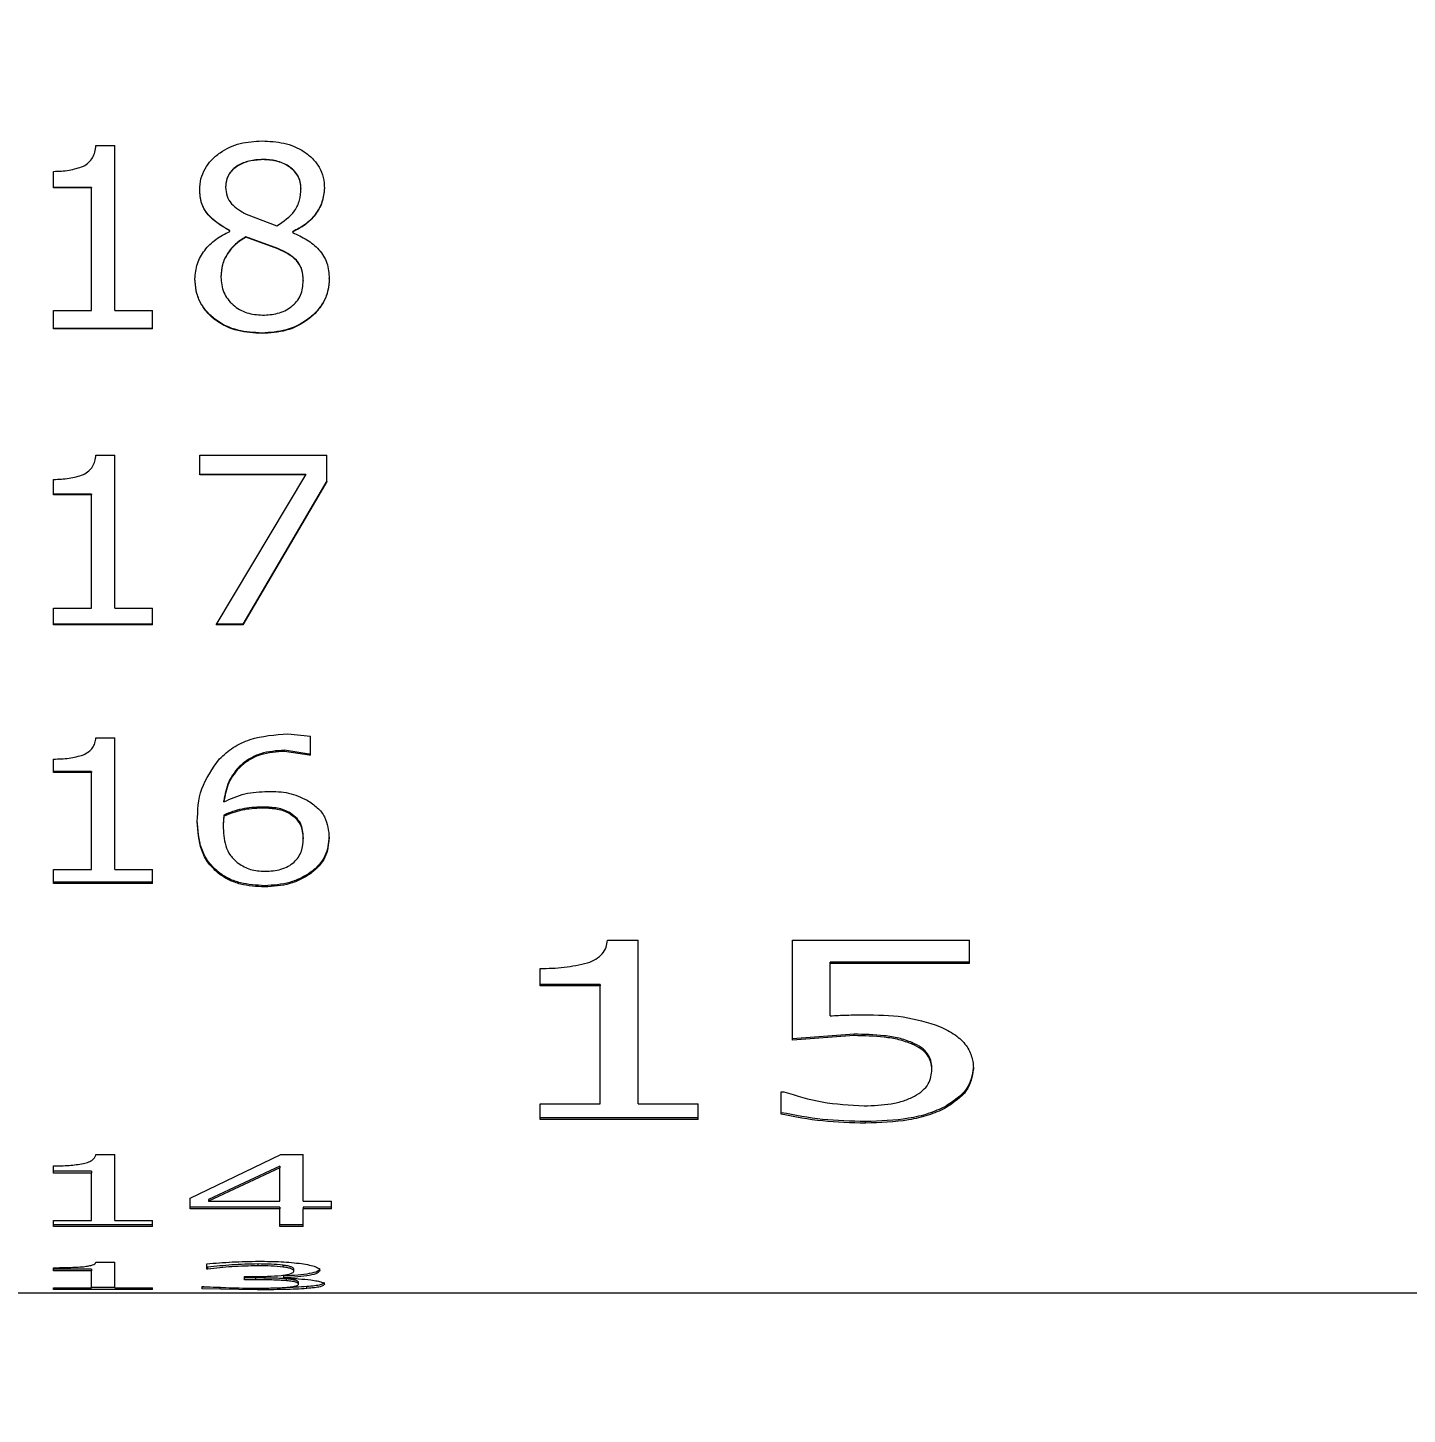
# Model space of a CAD drawing. Header units: millimetres. Extents: x 2 to 278, y 1 to 215.
# Drawn here: x 124.278 to 128.986, y 60.55 to 65.283 of the extents above; entities that cross this region are included whole.
import ezdxf

# ---------------------------------------------------------------- set-up
doc = ezdxf.new("R2010")
doc.units = ezdxf.units.MM
doc.styles.add('SLDTEXTSTYLE0', font='TXT', dxfattribs={"width": 0.75})
doc.dimstyles.new('SLDDIMSTYLE2', dxfattribs={"dimtxt": 2.116667, "dimasz": 3.175, "dimexe": 0, "dimexo": 0.0625, "dimgap": 0.529167, "dimtad": 0, "dimtih": 1, "dimtoh": 1, "dimdec": 1, "dimlfac": 2, "dimrnd": 1e-09, "dimzin": 12, "dimdsep": 46, "dimtxsty": 'SLDTEXTSTYLE0', "dimsah": 1, "dimcen": 0.09, "dimadec": 0, "dimazin": 3, "dimtfac": 1, "dimtdec": 1, "dimtofl": 0, "dimtmove": 0, "dimatfit": 3, "dimfxl": 1, "dimfrac": 2, "dimtolj": 1, "dimtzin": 12, "dimarcsym": 0})

# ---------------------------------------------------------------- blocks, each defined once
blk = doc.blocks.new('_D_17')
at = {"color": 7, "linetype": 'Continuous', "lineweight": 0}
for p, q in [((146.4712, 64.0128), (146.4712, 35.1196)), ((58.114, 59.5678), (58.114, 35.1196)), ((98.414, 38.8496), (97.7702, 38.8496)), ((97.7702, 38.8496), (97.7702, 35.4865)), ((106.1712, 38.8496), (106.815, 38.8496)), ((106.815, 38.8496), (106.815, 35.4865)), ((58.114, 36.8976), (95.2331, 36.8976)), ((146.4712, 36.8976), (109.352, 36.8976)), ((97.7702, 35.4865), (98.414, 35.4865)), ((106.815, 35.4865), (106.1712, 35.4865))]:
    blk.add_line(p, q, dxfattribs=at)
at = {"color": 7, "linetype": 'Continuous', "lineweight": 18}
for points in [[(58.114, 36.8976), (61.289, 36.3896), (61.289, 37.4056)], [(146.4712, 36.8976), (143.2962, 37.4056), (143.2962, 36.3896)]]:
    blk.add_solid(points, dxfattribs=at)
at = {"color": 7, "linetype": 'Continuous', "lineweight": 18, "char_height": 2.11667, "attachment_point": 1, "style": 'SLDTEXTSTYLE0'}
for s, insert in [('176.7mm', (96.1288, 42.0074)), ('6.96in', (98.414, 38.215)), ('NOMINAL', (95.6623, 34.4227))]:
    blk.add_mtext(s, dxfattribs=dict(at, insert=insert))

msp = doc.modelspace()

# ---------------------------------------------------------------- linework, layer by layer
at = {"color": 7, "linetype": 'Continuous', "lineweight": 18}
for p, q in [((124.5108, 64.8806), (124.5757, 64.8806)), ((124.5757, 64.3175), (124.5757, 64.8806)), ((124.3667, 64.7368), (124.3667, 64.7926)), ((125.0807, 64.8332), (125.0807, 64.8326)), ((124.9535, 64.7394), (124.9535, 64.7386)), ((124.4954, 64.7376), (124.3667, 64.7376)), ((124.4954, 64.7368), (124.3667, 64.7368)), ((124.4954, 64.7376), (124.4954, 64.7368)), ((124.4954, 64.3175), (124.4954, 64.7368)), ((124.8651, 64.7297), (124.8651, 64.7305)), ((125.2107, 64.7343), (125.2107, 64.7335)), ((125.2911, 64.7351), (125.2911, 64.736)), ((125.0241, 64.6466), (125.1288, 64.6066)), ((124.9675, 64.5897), (124.9675, 64.5908)), ((124.9675, 64.5873), (124.9675, 64.5897)), ((125.1321, 64.5292), (125.0223, 64.5687)), ((125.0223, 64.5687), (125.0223, 64.5677)), ((125.1321, 64.5281), (125.0223, 64.5677)), ((125.1825, 64.5863), (125.1825, 64.5873)), ((125.1825, 64.5838), (125.1825, 64.5863)), ((125.1321, 64.5292), (125.1321, 64.5281)), ((124.849, 64.4253), (124.849, 64.4266)), ((124.9374, 64.4331), (124.9374, 64.4318)), ((125.2188, 64.4205), (125.2188, 64.4193)), ((125.3072, 64.427), (125.3072, 64.4283)), ((124.3667, 64.3175), (124.4954, 64.3175)), ((124.3667, 64.2549), (124.3667, 64.3175)), ((124.5757, 64.3175), (124.7043, 64.3175)), ((124.7043, 64.2549), (124.7043, 64.3175)), ((124.7043, 64.2565), (124.3667, 64.2565)), ((124.7043, 64.2549), (124.3667, 64.2549)), ((125.0781, 64.2393), (125.0781, 64.2409)), ((124.5108, 63.8242), (124.5757, 63.8242)), ((124.5757, 63.3013), (124.5757, 63.8242)), ((124.8651, 63.8242), (125.2992, 63.8242)), ((124.8651, 63.7563), (124.8651, 63.8242)), ((125.2992, 63.7338), (125.2992, 63.8242)), ((125.2277, 63.7585), (124.8651, 63.7585)), ((125.2277, 63.7563), (124.8651, 63.7563)), ((124.9214, 63.2444), (125.2277, 63.7563)), ((125.2277, 63.7585), (125.2277, 63.7563)), ((124.3667, 63.6888), (124.3667, 63.7413)), ((125.2992, 63.736), (125.0128, 63.2474)), ((125.2992, 63.7338), (125.0128, 63.2444)), ((124.4954, 63.6912), (124.3667, 63.6912)), ((124.4954, 63.6888), (124.3667, 63.6888)), ((124.4954, 63.6912), (124.4954, 63.6888)), ((124.4954, 63.3013), (124.4954, 63.6888)), ((124.3667, 63.3013), (124.4954, 63.3013)), ((124.3667, 63.2444), (124.3667, 63.3013)), ((124.5757, 63.3013), (124.7043, 63.3013)), ((124.7043, 63.2444), (124.7043, 63.3013)), ((124.7043, 63.2474), (124.3667, 63.2474)), ((124.7043, 63.2444), (124.3667, 63.2444)), ((125.0128, 63.2474), (124.9214, 63.2474)), ((125.0128, 63.2444), (124.9214, 63.2444)), ((125.0128, 63.2474), (125.0128, 63.2444)), ((124.5108, 62.8594), (124.5757, 62.8594)), ((124.5757, 62.4096), (124.5757, 62.8594)), ((125.1665, 62.8727), (125.2429, 62.8648)), ((125.2429, 62.7999), (125.2429, 62.8648)), ((125.2387, 62.8035), (125.1546, 62.8167)), ((125.1546, 62.813), (125.1546, 62.8167)), ((125.2387, 62.7999), (125.1546, 62.813)), ((125.2429, 62.8035), (125.2387, 62.8035)), ((125.2387, 62.7999), (125.2387, 62.8035)), ((125.2429, 62.7999), (125.2387, 62.7999)), ((124.3667, 62.741), (124.3667, 62.7867)), ((124.4954, 62.7448), (124.3667, 62.7448)), ((124.4954, 62.741), (124.3667, 62.741)), ((124.4954, 62.7448), (124.4954, 62.741)), ((124.4954, 62.4096), (124.4954, 62.741)), ((124.9476, 62.6407), (124.9476, 62.6446)), ((125.0769, 62.6231), (125.0769, 62.6192)), ((124.8571, 62.5735), (124.8571, 62.5775)), ((124.9471, 62.5956), (124.9455, 62.5641)), ((124.9471, 62.5916), (124.9455, 62.5601)), ((124.9455, 62.5641), (124.9455, 62.5601)), ((124.9471, 62.5956), (124.9471, 62.5916)), ((125.169, 62.6056), (125.169, 62.6016)), ((125.2188, 62.5191), (125.2188, 62.515)), ((125.3072, 62.5175), (125.3072, 62.5216)), ((124.3667, 62.4096), (124.4954, 62.4096)), ((124.3667, 62.3619), (124.3667, 62.4096)), ((124.5757, 62.4096), (124.7043, 62.4096)), ((124.7043, 62.3619), (124.7043, 62.4096)), ((124.9336, 62.393), (124.9336, 62.3973)), ((124.7043, 62.3662), (124.3667, 62.3662)), ((124.7043, 62.3619), (124.3667, 62.3619)), ((125.0868, 62.3501), (125.0868, 62.3544)), ((126.2571, 62.1683), (126.361, 62.1683)), ((126.361, 61.6099), (126.361, 62.1683)), ((126.8883, 62.1683), (127.4927, 62.1683)), ((126.8883, 61.8272), (126.8883, 62.1683)), ((127.4927, 62.0892), (127.4927, 62.1683)), ((127.4927, 62.0939), (127.0169, 62.0939)), ((127.0169, 62.0892), (127.0169, 62.0939)), ((127.0169, 61.9104), (127.0169, 62.0892)), ((127.4927, 62.0892), (127.0169, 62.0892)), ((126.0266, 62.0125), (126.0266, 62.072)), ((126.2324, 62.0173), (126.0266, 62.0173)), ((126.2324, 62.0125), (126.0266, 62.0125)), ((126.2324, 62.0173), (126.2324, 62.0125)), ((126.2324, 61.6099), (126.2324, 62.0125)), ((127.0981, 61.8477), (126.8883, 61.8322)), ((127.0981, 61.8427), (126.8883, 61.8272)), ((127.0981, 61.8427), (127.0981, 61.8477)), ((127.2964, 61.8141), (127.2964, 61.8192)), ((127.3641, 61.7279), (127.3641, 61.7332)), ((127.5056, 61.7285), (127.5056, 61.7337)), ((126.8497, 61.6511), (126.8591, 61.6511)), ((126.8497, 61.5744), (126.8497, 61.6511)), ((126.0266, 61.6099), (126.2324, 61.6099)), ((126.0266, 61.5569), (126.0266, 61.6099)), ((126.361, 61.6099), (126.5667, 61.6099)), ((126.5667, 61.5569), (126.5667, 61.6099)), ((127.4095, 61.5947), (127.4095, 61.6001)), ((126.5667, 61.5623), (126.0266, 61.5623)), ((126.5667, 61.5569), (126.0266, 61.5569)), ((127.1376, 61.5439), (127.1376, 61.5494)), ((124.5108, 61.4376), (124.5757, 61.4376)), ((124.5757, 61.2122), (124.5757, 61.4376)), ((124.833, 61.2875), (125.1418, 61.4376)), ((125.1418, 61.4376), (125.2188, 61.4376)), ((125.2188, 61.2776), (125.2188, 61.4376)), ((124.3667, 61.3739), (124.3667, 61.3982)), ((124.4954, 61.3797), (124.3667, 61.3797)), ((124.4954, 61.3797), (124.4954, 61.3739)), ((125.1384, 61.3977), (124.8952, 61.2835)), ((125.1384, 61.392), (124.8952, 61.2776)), ((125.1384, 61.3977), (125.1384, 61.392)), ((125.1384, 61.2776), (125.1384, 61.392)), ((124.4954, 61.3739), (124.3667, 61.3739)), ((124.4954, 61.2122), (124.4954, 61.3739)), ((124.833, 61.2512), (124.833, 61.2875)), ((125.1384, 61.2571), (124.833, 61.2571)), ((125.1384, 61.2512), (124.833, 61.2512)), ((124.8952, 61.2835), (124.8952, 61.2776)), ((124.8952, 61.2776), (125.1384, 61.2776)), ((125.1384, 61.2571), (125.1384, 61.2512)), ((125.1384, 61.1912), (125.1384, 61.2512)), ((125.2188, 61.2776), (125.3152, 61.2776)), ((125.3152, 61.2571), (125.2188, 61.2571)), ((125.2188, 61.2571), (125.2188, 61.2512)), ((125.2188, 61.1912), (125.2188, 61.2512)), ((125.3152, 61.2512), (125.2188, 61.2512)), ((125.3152, 61.2512), (125.3152, 61.2776)), ((124.3667, 61.2122), (124.4954, 61.2122)), ((124.3667, 61.1912), (124.3667, 61.2122)), ((124.7043, 61.1973), (124.3667, 61.1973)), ((124.7043, 61.1912), (124.3667, 61.1912)), ((124.5757, 61.2122), (124.7043, 61.2122)), ((124.7043, 61.1912), (124.7043, 61.2122)), ((125.2188, 61.1973), (125.1384, 61.1973)), ((125.2188, 61.1912), (125.1384, 61.1912)), ((124.3667, 61.0399), (124.3667, 61.0507)), ((124.5108, 61.0691), (124.5757, 61.0691)), ((124.5757, 60.9816), (124.5757, 61.0691)), ((124.8892, 61.0459), (124.8892, 61.0639)), ((124.8935, 61.0522), (124.8892, 61.0522)), ((124.8935, 61.0459), (124.8935, 61.0522)), ((125.0642, 61.0572), (125.0642, 61.0634)), ((125.1498, 61.053), (125.1498, 61.0593)), ((124.4954, 61.0461), (124.3667, 61.0461)), ((124.4954, 61.0399), (124.3667, 61.0399)), ((124.4954, 61.0461), (124.4954, 61.0399)), ((124.4954, 60.9816), (124.4954, 61.0399)), ((124.8935, 61.0459), (124.8892, 61.0459)), ((125.0178, 61.0204), (125.0471, 61.0204)), ((125.0178, 61.0094), (125.0178, 61.0204)), ((125.0563, 61.0157), (125.0178, 61.0157)), ((125.0563, 61.0094), (125.0178, 61.0094)), ((125.0563, 61.0094), (125.0563, 61.0157)), ((125.1526, 61.0161), (125.1526, 61.0224)), ((125.1526, 61.0152), (125.1526, 61.0161)), ((125.1618, 61.0062), (125.1618, 61.0125)), ((125.1866, 61.0394), (125.1866, 61.0456)), ((125.2027, 60.9945), (125.2027, 61.0008)), ((125.275, 61.0408), (125.275, 61.047)), ((124.2462, 60.9648), (133.3323, 60.9648)), ((124.3667, 60.9816), (124.4954, 60.9816)), ((124.3667, 60.9764), (124.3667, 60.9816)), ((124.7043, 60.9764), (124.3667, 60.9764)), ((124.5757, 60.9827), (124.4954, 60.9827)), ((124.5757, 60.9816), (124.7043, 60.9816)), ((124.7043, 60.9764), (124.7043, 60.9816)), ((124.8731, 60.9861), (124.8795, 60.9861)), ((124.8731, 60.9782), (124.8731, 60.9861)), ((124.9366, 60.9835), (124.8731, 60.9845)), ((125.061, 60.9752), (124.8731, 60.9782)), ((125.061, 60.9752), (125.061, 60.9816)), ((125.2311, 60.9797), (125.2311, 60.986)), ((125.2911, 60.9939), (125.2911, 61.0002))]:
    msp.add_line(p, q, dxfattribs=at)
for points, knots in [([(124.8651, 64.7297), (124.8659, 64.7422), (124.8675, 64.7672), (124.8821, 64.8019), (124.9048, 64.8322), (124.9433, 64.8647), (125.0024, 64.8921), (125.0529, 64.8951), (125.0781, 64.8966)], [0, 0, 0, 0, 0.125081, 0.250092, 0.369546, 0.500423, 0.749899, 1, 1, 1, 1]), ([(125.0781, 64.8966), (125.1031, 64.8954), (125.1531, 64.8929), (125.2126, 64.8684), (125.2513, 64.8367), (125.2743, 64.8069), (125.2887, 64.7724), (125.2903, 64.7476), (125.2911, 64.7351)], [0, 0, 0, 0, 0.250234, 0.499713, 0.628886, 0.749962, 0.874943, 1, 1, 1, 1]), ([(124.4681, 64.81), (124.4746, 64.8142), (124.4868, 64.8221), (124.5008, 64.8388), (124.5086, 64.8588), (124.51, 64.8731), (124.5108, 64.8806)], [0, 0, 0, 0, 0.26768, 0.499783, 0.741588, 1, 1, 1, 1]), ([(124.3667, 64.7926), (124.3844, 64.7931), (124.4191, 64.7941), (124.452, 64.8047), (124.4681, 64.81)], [0, 0, 0, 0, 0.510737, 1, 1, 1, 1]), ([(125.0807, 64.8332), (125.0648, 64.8323), (125.0353, 64.8306), (125.0001, 64.8165), (124.9773, 64.7993), (124.9636, 64.7822), (124.9552, 64.7618), (124.9541, 64.7471), (124.9535, 64.7394)], [0, 0, 0, 0, 0.269261, 0.499497, 0.630505, 0.749226, 0.869137, 1, 1, 1, 1]), ([(125.0807, 64.8326), (125.0648, 64.8316), (125.0352, 64.8299), (125, 64.8157), (124.9773, 64.7986), (124.9636, 64.7814), (124.9552, 64.761), (124.9541, 64.7463), (124.9535, 64.7386)], [0, 0, 0, 0, 0.269213, 0.499489, 0.630456, 0.749219, 0.869121, 1, 1, 1, 1]), ([(125.2107, 64.7343), (125.2103, 64.7419), (125.2094, 64.7571), (125.2008, 64.7784), (125.187, 64.7967), (125.1628, 64.8156), (125.1267, 64.8308), (125.0961, 64.8324), (125.0807, 64.8332)], [0, 0, 0, 0, 0.125058, 0.24995, 0.37191, 0.500047, 0.74972, 1, 1, 1, 1]), ([(125.2107, 64.7335), (125.2103, 64.7411), (125.2094, 64.7563), (125.2008, 64.7776), (125.187, 64.796), (125.1628, 64.8149), (125.1267, 64.8301), (125.0961, 64.8318), (125.0807, 64.8326)], [0, 0, 0, 0, 0.1251661, 0.2501433, 0.3721467, 0.5002824, 0.7498634, 1, 1, 1, 1]), ([(124.9675, 64.5908), (124.9405, 64.6064), (124.9001, 64.6298), (124.8682, 64.6845), (124.8661, 64.7151), (124.8651, 64.7305)], [0, 0, 0, 0, 0.499955, 0.749686, 1, 1, 1, 1]), ([(124.9675, 64.5897), (124.9405, 64.6054), (124.9, 64.6289), (124.8682, 64.6836), (124.8661, 64.7143), (124.8651, 64.7297)], [0, 0, 0, 0, 0.499766, 0.749552, 1, 1, 1, 1]), ([(124.9535, 64.7386), (124.9544, 64.7284), (124.9561, 64.7078), (124.9788, 64.672), (125.006, 64.6568), (125.0241, 64.6466)], [0, 0, 0, 0, 0.250312, 0.500406, 1, 1, 1, 1]), ([(125.1288, 64.6066), (125.1514, 64.6217), (125.1852, 64.6443), (125.2082, 64.6938), (125.2099, 64.7203), (125.2107, 64.7335)], [0, 0, 0, 0, 0.499163, 0.749332, 1, 1, 1, 1]), ([(125.2911, 64.736), (125.2893, 64.7198), (125.2856, 64.6874), (125.261, 64.6444), (125.2264, 64.6092), (125.1971, 64.5946), (125.1825, 64.5873)], [0, 0, 0, 0, 0.249512, 0.499512, 0.74957, 1, 1, 1, 1]), ([(125.2911, 64.7351), (125.2893, 64.719), (125.2856, 64.6865), (125.261, 64.6435), (125.2264, 64.6082), (125.1971, 64.5936), (125.1825, 64.5863)], [0, 0, 0, 0, 0.249638, 0.499695, 0.749708, 1, 1, 1, 1]), ([(124.849, 64.4253), (124.8506, 64.443), (124.8538, 64.478), (124.8808, 64.5249), (124.9191, 64.5627), (124.9513, 64.5791), (124.9675, 64.5873)], [0, 0, 0, 0, 0.250265, 0.496156, 0.747707, 1, 1, 1, 1]), ([(125.0223, 64.5687), (125.0162, 64.5652), (125.004, 64.558), (124.9819, 64.5403), (124.9589, 64.5134), (124.9404, 64.4749), (124.9384, 64.447), (124.9374, 64.4331)], [0, 0, 0, 0, 0.125348, 0.250613, 0.500541, 0.750186, 1, 1, 1, 1]), ([(125.0223, 64.5677), (125.0162, 64.5641), (125.004, 64.5569), (124.9819, 64.5392), (124.9589, 64.5123), (124.9404, 64.4737), (124.9384, 64.4458), (124.9374, 64.4318)], [0, 0, 0, 0, 0.125274, 0.250485, 0.500377, 0.750077, 1, 1, 1, 1]), ([(125.1825, 64.5838), (125.1988, 64.5761), (125.2314, 64.5609), (125.2741, 64.5273), (125.3033, 64.4804), (125.3059, 64.4448), (125.3072, 64.427)], [0, 0, 0, 0, 0.250678, 0.5009334, 0.7501034, 1, 1, 1, 1]), ([(125.2188, 64.4205), (125.218, 64.4329), (125.2169, 64.4517), (125.2071, 64.4747), (125.1842, 64.5046), (125.1553, 64.5182), (125.1321, 64.5292)], [0, 0, 0, 0, 0.250044, 0.377824, 0.500391, 1, 1, 1, 1]), ([(125.2188, 64.4193), (125.218, 64.4317), (125.2169, 64.4504), (125.2071, 64.4735), (125.1842, 64.5034), (125.1553, 64.5171), (125.1321, 64.5281)], [0, 0, 0, 0, 0.250192, 0.378022, 0.500602, 1, 1, 1, 1]), ([(125.0781, 64.2409), (125.0502, 64.2424), (124.9944, 64.2454), (124.9293, 64.2756), (124.8884, 64.3127), (124.8653, 64.347), (124.8513, 64.3856), (124.8498, 64.4129), (124.849, 64.4266)], [0, 0, 0, 0, 0.250281, 0.499617, 0.628359, 0.749871, 0.874904, 1, 1, 1, 1]), ([(125.0781, 64.2393), (125.0502, 64.2408), (124.9943, 64.2438), (124.9293, 64.2741), (124.8884, 64.3113), (124.8653, 64.3457), (124.8513, 64.3843), (124.8498, 64.4116), (124.849, 64.4253)], [0, 0, 0, 0, 0.250127, 0.499375, 0.6281, 0.749684, 0.874801, 1, 1, 1, 1]), ([(124.9374, 64.4318), (124.9392, 64.4139), (124.9418, 64.3872), (124.9603, 64.3561), (124.9849, 64.33), (125.0251, 64.3059), (125.0616, 64.3032), (125.0799, 64.3019)], [0, 0, 0, 0, 0.249541, 0.372321, 0.500368, 0.74989, 1, 1, 1, 1]), ([(125.3072, 64.4283), (125.3064, 64.4146), (125.3049, 64.3874), (125.2901, 64.3492), (125.2666, 64.3153), (125.2256, 64.2785), (125.1618, 64.2462), (125.106, 64.2426), (125.0781, 64.2409)], [0, 0, 0, 0, 0.125073, 0.250088, 0.371115, 0.50036, 0.749873, 1, 1, 1, 1]), ([(125.3072, 64.427), (125.3064, 64.4134), (125.3049, 64.3861), (125.2901, 64.3478), (125.2666, 64.3139), (125.2256, 64.2771), (125.1618, 64.2446), (125.106, 64.2411), (125.0781, 64.2393)], [0, 0, 0, 0, 0.125175, 0.250273, 0.371319, 0.500597, 0.750025, 1, 1, 1, 1]), ([(125.0799, 64.3019), (125.0972, 64.3028), (125.1318, 64.3047), (125.1719, 64.3238), (125.1966, 64.3475), (125.215, 64.3766), (125.2172, 64.4022), (125.2188, 64.4193)], [0, 0, 0, 0, 0.250464, 0.500053, 0.625835, 0.750558, 1, 1, 1, 1]), ([(124.4681, 63.7576), (124.4746, 63.7616), (124.4868, 63.769), (124.5008, 63.7847), (124.5086, 63.8036), (124.51, 63.8172), (124.5108, 63.8242)], [0, 0, 0, 0, 0.26768, 0.499783, 0.741588, 1, 1, 1, 1]), ([(124.3667, 63.7413), (124.3844, 63.7417), (124.4191, 63.7426), (124.452, 63.7527), (124.4681, 63.7576)], [0, 0, 0, 0, 0.510737, 1, 1, 1, 1]), ([(124.4681, 62.801), (124.4746, 62.8045), (124.4868, 62.811), (124.5008, 62.8247), (124.5086, 62.8413), (124.51, 62.8532), (124.5108, 62.8594)], [0, 0, 0, 0, 0.26768, 0.499783, 0.741588, 1, 1, 1, 1]), ([(124.9327, 62.7876), (124.9475, 62.801), (124.9772, 62.8279), (125.0555, 62.8646), (125.1221, 62.8695), (125.1665, 62.8727)], [0, 0, 0, 0, 0.250437, 0.50099, 1, 1, 1, 1]), ([(124.3667, 62.7867), (124.3844, 62.7871), (124.4191, 62.7879), (124.452, 62.7967), (124.4681, 62.801)], [0, 0, 0, 0, 0.510737, 1, 1, 1, 1]), ([(125.1546, 62.8167), (125.1268, 62.8148), (125.0852, 62.812), (125.0363, 62.7898), (124.9954, 62.7596), (124.9598, 62.7097), (124.9517, 62.6663), (124.9476, 62.6446)], [0, 0, 0, 0, 0.249754, 0.373737, 0.500317, 0.749828, 1, 1, 1, 1]), ([(125.1546, 62.813), (125.1268, 62.8112), (125.0852, 62.8083), (125.0363, 62.7861), (124.9954, 62.7559), (124.9598, 62.7059), (124.9517, 62.6625), (124.9476, 62.6407)], [0, 0, 0, 0, 0.2495745, 0.3734804, 0.5000725, 0.7496662, 1, 1, 1, 1]), ([(124.8571, 62.5735), (124.8584, 62.6111), (124.8611, 62.6863), (124.9089, 62.7539), (124.9327, 62.7876)], [0, 0, 0, 0, 0.50125, 1, 1, 1, 1]), ([(124.9476, 62.6407), (124.971, 62.6512), (125.0176, 62.6723), (125.0712, 62.6751), (125.098, 62.6765)], [0, 0, 0, 0, 0.500371, 1, 1, 1, 1]), ([(125.098, 62.6765), (125.122, 62.6761), (125.1701, 62.6753), (125.2114, 62.6559), (125.2321, 62.6462)], [0, 0, 0, 0, 0.500899, 1, 1, 1, 1]), ([(125.0769, 62.6231), (125.054, 62.622), (125.0084, 62.6197), (124.9676, 62.6036), (124.9471, 62.5956)], [0, 0, 0, 0, 0.499786, 1, 1, 1, 1]), ([(125.0769, 62.6192), (125.054, 62.6181), (125.0084, 62.6158), (124.9676, 62.5997), (124.9471, 62.5916)], [0, 0, 0, 0, 0.499736, 1, 1, 1, 1]), ([(125.169, 62.6056), (125.1622, 62.6089), (125.1485, 62.6156), (125.117, 62.622), (125.0929, 62.6227), (125.0769, 62.6231)], [0, 0, 0, 0, 0.249822, 0.499736, 1, 1, 1, 1]), ([(125.169, 62.6016), (125.1622, 62.605), (125.1485, 62.6117), (125.117, 62.6181), (125.0929, 62.6187), (125.0769, 62.6192)], [0, 0, 0, 0, 0.2498784, 0.4997909, 1, 1, 1, 1]), ([(125.2321, 62.6462), (125.2442, 62.6382), (125.2684, 62.6222), (125.3015, 62.5789), (125.3049, 62.542), (125.3072, 62.5175)], [0, 0, 0, 0, 0.2504622, 0.5008443, 1, 1, 1, 1]), ([(124.9336, 62.3973), (124.9199, 62.4095), (124.8925, 62.4339), (124.8625, 62.4951), (124.8592, 62.5445), (124.8571, 62.5775)], [0, 0, 0, 0, 0.2498824, 0.5001193, 1, 1, 1, 1]), ([(124.9336, 62.393), (124.9199, 62.4052), (124.8925, 62.4297), (124.8625, 62.491), (124.8592, 62.5405), (124.8571, 62.5735)], [0, 0, 0, 0, 0.249799, 0.500034, 1, 1, 1, 1]), ([(125.2188, 62.5191), (125.2176, 62.5356), (125.2159, 62.5605), (125.1937, 62.5897), (125.1773, 62.6003), (125.169, 62.6056)], [0, 0, 0, 0, 0.499257, 0.749388, 1, 1, 1, 1]), ([(125.2188, 62.515), (125.2176, 62.5316), (125.2159, 62.5565), (125.1937, 62.5857), (125.1773, 62.5963), (125.169, 62.6016)], [0, 0, 0, 0, 0.499395, 0.749507, 1, 1, 1, 1]), ([(124.9455, 62.5601), (124.9463, 62.5366), (124.9476, 62.5013), (124.9678, 62.4571), (124.9873, 62.4396), (124.9969, 62.4309)], [0, 0, 0, 0, 0.500288, 0.754144, 1, 1, 1, 1]), ([(125.3072, 62.5216), (125.3048, 62.4992), (125.3012, 62.4655), (125.2741, 62.4262), (125.246, 62.4007), (125.2119, 62.38), (125.16, 62.3593), (125.1161, 62.3563), (125.0868, 62.3544)], [0, 0, 0, 0, 0.2494, 0.374147, 0.499789, 0.627201, 0.750392, 1, 1, 1, 1]), ([(125.3072, 62.5175), (125.3048, 62.4951), (125.3012, 62.4614), (125.2741, 62.422), (125.246, 62.3964), (125.2119, 62.3757), (125.16, 62.355), (125.1161, 62.352), (125.0868, 62.3501)], [0, 0, 0, 0, 0.249572, 0.374349, 0.500032, 0.6274, 0.750565, 1, 1, 1, 1]), ([(125.0878, 62.4036), (125.1065, 62.4047), (125.1347, 62.4065), (125.1679, 62.42), (125.1881, 62.4344), (125.2032, 62.4523), (125.2164, 62.4789), (125.2178, 62.5007), (125.2188, 62.515)], [0, 0, 0, 0, 0.249368, 0.374439, 0.499575, 0.620539, 0.749886, 1, 1, 1, 1]), ([(124.9969, 62.4309), (125.0101, 62.4228), (125.0367, 62.4067), (125.0707, 62.4046), (125.0878, 62.4036)], [0, 0, 0, 0, 0.499876, 1, 1, 1, 1]), ([(125.0868, 62.3544), (125.0587, 62.3561), (125.0165, 62.3587), (124.9653, 62.3768), (124.9441, 62.3904), (124.9336, 62.3973)], [0, 0, 0, 0, 0.499282, 0.749676, 1, 1, 1, 1]), ([(125.0868, 62.3501), (125.0587, 62.3518), (125.0165, 62.3544), (124.9653, 62.3725), (124.9441, 62.3862), (124.9336, 62.393)], [0, 0, 0, 0, 0.499185, 0.749591, 1, 1, 1, 1]), ([(126.1888, 62.0907), (126.1985, 62.0949), (126.2181, 62.1034), (126.2409, 62.1217), (126.2536, 62.1443), (126.2559, 62.1603), (126.2571, 62.1683)], [0, 0, 0, 0, 0.249021, 0.499913, 0.749661, 1, 1, 1, 1]), ([(126.0266, 62.072), (126.0542, 62.0725), (126.1096, 62.0735), (126.1623, 62.085), (126.1888, 62.0907)], [0, 0, 0, 0, 0.498305, 1, 1, 1, 1]), ([(127.0169, 61.9104), (127.0358, 61.9114), (127.0736, 61.9134), (127.1116, 61.9137), (127.1306, 61.9138)], [0, 0, 0, 0, 0.4999949, 1, 1, 1, 1]), ([(127.1306, 61.9138), (127.1765, 61.9135), (127.268, 61.9127), (127.3497, 61.8871), (127.3904, 61.8744)], [0, 0, 0, 0, 0.501299, 1, 1, 1, 1]), ([(127.3904, 61.8744), (127.4089, 61.8652), (127.4458, 61.8469), (127.4837, 61.8098), (127.4992, 61.776), (127.505, 61.7488), (127.5054, 61.7353), (127.5056, 61.7285)], [0, 0, 0, 0, 0.249801, 0.499609, 0.749505, 0.874729, 1, 1, 1, 1]), ([(127.2964, 61.8192), (127.2817, 61.8246), (127.2522, 61.8355), (127.1844, 61.8457), (127.1326, 61.8469), (127.0981, 61.8477)], [0, 0, 0, 0, 0.249659, 0.499683, 1, 1, 1, 1]), ([(127.2964, 61.8141), (127.2817, 61.8195), (127.2522, 61.8304), (127.1844, 61.8406), (127.1326, 61.8418), (127.0981, 61.8427)], [0, 0, 0, 0, 0.249715, 0.499736, 1, 1, 1, 1]), ([(127.3641, 61.7332), (127.3619, 61.7495), (127.3587, 61.7739), (127.3292, 61.8031), (127.3073, 61.8138), (127.2964, 61.8192)], [0, 0, 0, 0, 0.498988, 0.749522, 1, 1, 1, 1]), ([(127.3641, 61.7279), (127.3619, 61.7442), (127.3587, 61.7687), (127.3292, 61.798), (127.3073, 61.8087), (127.2964, 61.8141)], [0, 0, 0, 0, 0.499125, 0.74964, 1, 1, 1, 1]), ([(127.3044, 61.636), (127.3143, 61.6422), (127.3341, 61.6546), (127.3592, 61.6852), (127.3621, 61.7108), (127.3641, 61.7279)], [0, 0, 0, 0, 0.250172, 0.500472, 1, 1, 1, 1]), ([(127.5056, 61.7337), (127.5015, 61.7082), (127.4934, 61.6571), (127.4375, 61.6191), (127.4095, 61.6001)], [0, 0, 0, 0, 0.500359, 1, 1, 1, 1]), ([(127.5056, 61.7285), (127.5015, 61.7029), (127.4934, 61.6518), (127.4375, 61.6137), (127.4095, 61.5947)], [0, 0, 0, 0, 0.500453, 1, 1, 1, 1]), ([(126.8591, 61.6511), (126.9016, 61.6379), (126.9865, 61.6115), (127.0841, 61.6059), (127.1328, 61.6032)], [0, 0, 0, 0, 0.500486, 1, 1, 1, 1]), ([(127.1328, 61.6032), (127.1642, 61.6044), (127.2112, 61.6061), (127.2615, 61.6181), (127.2873, 61.6275), (127.2987, 61.6332), (127.3044, 61.636)], [0, 0, 0, 0, 0.499447, 0.749427, 0.874687, 1, 1, 1, 1]), ([(127.1376, 61.5494), (127.0883, 61.5507), (126.9892, 61.5532), (126.8963, 61.5709), (126.8497, 61.5798)], [0, 0, 0, 0, 0.497877, 1, 1, 1, 1]), ([(127.1376, 61.5439), (127.0884, 61.5452), (126.9893, 61.5477), (126.8964, 61.5654), (126.8497, 61.5744)], [0, 0, 0, 0, 0.497226, 1, 1, 1, 1]), ([(127.4095, 61.6001), (127.3907, 61.5918), (127.353, 61.5751), (127.262, 61.5538), (127.1873, 61.5512), (127.1376, 61.5494)], [0, 0, 0, 0, 0.250193, 0.500539, 1, 1, 1, 1]), ([(127.4095, 61.5947), (127.3907, 61.5863), (127.353, 61.5697), (127.262, 61.5483), (127.1873, 61.5457), (127.1376, 61.5439)], [0, 0, 0, 0, 0.2502763, 0.5006332, 1, 1, 1, 1]), ([(124.4681, 61.4058), (124.4746, 61.4077), (124.4868, 61.4112), (124.5008, 61.4187), (124.5086, 61.4277), (124.51, 61.4342), (124.5108, 61.4376)], [0, 0, 0, 0, 0.26768, 0.499783, 0.741588, 1, 1, 1, 1]), ([(124.3667, 61.3982), (124.3844, 61.3984), (124.4191, 61.3988), (124.452, 61.4035), (124.4681, 61.4058)], [0, 0, 0, 0, 0.510737, 1, 1, 1, 1]), ([(124.3667, 61.0507), (124.3844, 61.0508), (124.4191, 61.0509), (124.452, 61.0531), (124.4681, 61.0542)], [0, 0, 0, 0, 0.510737, 1, 1, 1, 1]), ([(124.4681, 61.0542), (124.4746, 61.055), (124.4868, 61.0566), (124.5008, 61.0601), (124.5086, 61.0643), (124.51, 61.0675), (124.5108, 61.0691)], [0, 0, 0, 0, 0.2676805, 0.4997825, 0.7415878, 1, 1, 1, 1]), ([(124.8892, 61.0639), (124.9179, 61.0664), (124.9753, 61.0712), (125.0367, 61.0722), (125.0674, 61.0726)], [0, 0, 0, 0, 0.50004, 1, 1, 1, 1]), ([(125.0642, 61.0634), (125.0337, 61.0627), (124.9729, 61.0613), (124.92, 61.0552), (124.8935, 61.0522)], [0, 0, 0, 0, 0.499675, 1, 1, 1, 1]), ([(125.0642, 61.0572), (125.0337, 61.0565), (124.9729, 61.0551), (124.92, 61.049), (124.8935, 61.0459)], [0, 0, 0, 0, 0.499614, 1, 1, 1, 1]), ([(125.1498, 61.0593), (125.1363, 61.0606), (125.1092, 61.0632), (125.0792, 61.0633), (125.0642, 61.0634)], [0, 0, 0, 0, 0.498839, 1, 1, 1, 1]), ([(125.1498, 61.053), (125.1363, 61.0544), (125.1092, 61.057), (125.0792, 61.0571), (125.0642, 61.0572)], [0, 0, 0, 0, 0.498886, 1, 1, 1, 1]), ([(125.0674, 61.0726), (125.0931, 61.0725), (125.1444, 61.0722), (125.1901, 61.0672), (125.2129, 61.0647)], [0, 0, 0, 0, 0.501035, 1, 1, 1, 1]), ([(125.1866, 61.0456), (125.1863, 61.0469), (125.1856, 61.0495), (125.1785, 61.0533), (125.1664, 61.0567), (125.1554, 61.0584), (125.1498, 61.0593)], [0, 0, 0, 0, 0.250148, 0.499947, 0.74496, 1, 1, 1, 1]), ([(125.1866, 61.0394), (125.1863, 61.0407), (125.1856, 61.0432), (125.1785, 61.047), (125.1664, 61.0505), (125.1554, 61.0522), (125.1498, 61.053)], [0, 0, 0, 0, 0.250239, 0.500092, 0.745078, 1, 1, 1, 1]), ([(125.2129, 61.0647), (125.2222, 61.0631), (125.2408, 61.0601), (125.2613, 61.0541), (125.2733, 61.0474), (125.2745, 61.043), (125.275, 61.0408)], [0, 0, 0, 0, 0.2500551, 0.4999174, 0.7497728, 1, 1, 1, 1]), ([(125.0471, 61.0204), (125.0638, 61.0205), (125.0973, 61.0208), (125.1373, 61.0234), (125.1634, 61.0269), (125.1775, 61.0305), (125.1854, 61.0347), (125.1862, 61.0378), (125.1866, 61.0394)], [0, 0, 0, 0, 0.250288, 0.499771, 0.627061, 0.749741, 0.874758, 1, 1, 1, 1]), ([(125.1618, 61.0125), (125.1538, 61.0131), (125.1379, 61.0144), (125.1019, 61.0155), (125.0745, 61.0156), (125.0563, 61.0157)], [0, 0, 0, 0, 0.249628, 0.499683, 1, 1, 1, 1]), ([(125.1618, 61.0062), (125.1538, 61.0068), (125.1379, 61.0081), (125.1019, 61.0092), (125.0745, 61.0094), (125.0563, 61.0094)], [0, 0, 0, 0, 0.249678, 0.499729, 1, 1, 1, 1]), ([(125.275, 61.047), (125.2734, 61.0439), (125.2701, 61.0376), (125.2408, 61.0302), (125.2018, 61.0247), (125.169, 61.0232), (125.1526, 61.0224)], [0, 0, 0, 0, 0.249677, 0.499389, 0.749762, 1, 1, 1, 1]), ([(125.275, 61.0408), (125.2734, 61.0376), (125.2701, 61.0313), (125.2409, 61.024), (125.2018, 61.0185), (125.169, 61.0169), (125.1526, 61.0161)], [0, 0, 0, 0, 0.249828, 0.4996, 0.749919, 1, 1, 1, 1]), ([(125.1526, 61.0152), (125.1698, 61.0146), (125.2031, 61.0134), (125.2309, 61.0105), (125.2443, 61.0091)], [0, 0, 0, 0, 0.518833, 1, 1, 1, 1]), ([(125.2027, 61.0008), (125.2016, 61.0029), (125.2, 61.0061), (125.1821, 61.0102), (125.1685, 61.0117), (125.1618, 61.0125)], [0, 0, 0, 0, 0.4992253, 0.7511038, 1, 1, 1, 1]), ([(125.2027, 60.9945), (125.2016, 60.9966), (125.2, 60.9998), (125.1821, 61.0039), (125.1685, 61.0054), (125.1618, 61.0062)], [0, 0, 0, 0, 0.499362, 0.751224, 1, 1, 1, 1]), ([(125.2443, 61.0091), (125.252, 61.0079), (125.2669, 61.0057), (125.2879, 61.0004), (125.2898, 60.9965), (125.2911, 60.9939)], [0, 0, 0, 0, 0.258092, 0.500791, 1, 1, 1, 1]), ([(124.8795, 60.9861), (124.9076, 60.9846), (124.9634, 60.9816), (125.0269, 60.9811), (125.0585, 60.9809)], [0, 0, 0, 0, 0.5030712, 1, 1, 1, 1]), ([(125.0585, 60.9809), (125.0774, 60.981), (125.1057, 60.9813), (125.1416, 60.9824), (125.1566, 60.9835), (125.1641, 60.984)], [0, 0, 0, 0, 0.49965, 0.749999, 1, 1, 1, 1]), ([(125.2311, 60.9797), (125.2192, 60.9789), (125.1953, 60.9773), (125.1379, 60.9756), (125.0917, 60.9754), (125.061, 60.9752)], [0, 0, 0, 0, 0.250212, 0.500475, 1, 1, 1, 1]), ([(125.2311, 60.986), (125.2192, 60.9852), (125.1954, 60.9836), (125.1664, 60.9829), (125.1518, 60.9825)], [0, 0, 0, 0, 0.499876, 1, 1, 1, 1]), ([(125.1641, 60.984), (125.1706, 60.9847), (125.1829, 60.986), (125.2002, 60.9893), (125.2017, 60.9924), (125.2027, 60.9945)], [0, 0, 0, 0, 0.264958, 0.500677, 1, 1, 1, 1]), ([(125.2864, 60.9976), (125.2844, 60.9956), (125.2795, 60.9906), (125.2491, 60.9877), (125.2311, 60.986)], [0, 0, 0, 0, 0.406342, 1, 1, 1, 1]), ([(125.2911, 60.9939), (125.2887, 60.9909), (125.2838, 60.985), (125.2487, 60.9814), (125.2311, 60.9797)], [0, 0, 0, 0, 0.5001415, 1, 1, 1, 1])]:
    msp.add_open_spline(points, degree=3, knots=knots, dxfattribs=at)

# ---------------------------------------------------------------- dimensions: what is measured, and where the dimension line sits
dim = msp.add_linear_dim(base=(146.4712, 36.8976), p1=(58.114, 60.8378), p2=(146.4712, 65.2828), text='<>\\PNOMINAL', dimstyle='SLDDIMSTYLE2', dxfattribs=at)
dim.commit()
dim.dimension.update_dxf_attribs({"geometry": '_D_17', "text_midpoint": (102.2926, 36.8976), "dimtype": 160})

doc.saveas('drawing.dxf')
